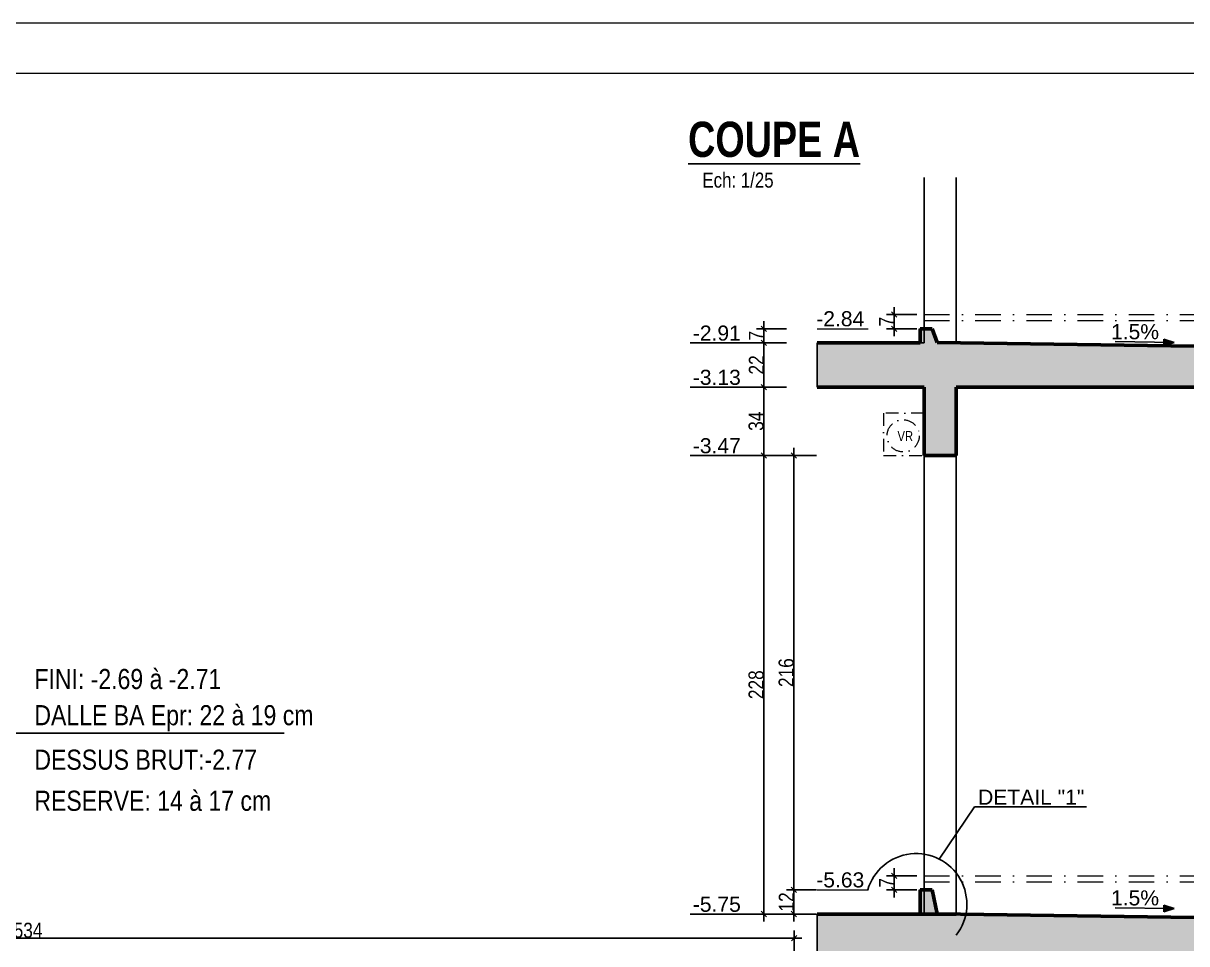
# Model space of a CAD drawing. Header units: millimetres. Extents: x -1921 to 5237, y 0 to 8595.
# Drawn here: x 1088 to 2245, y 7680 to 8595 of the extents above; entities that cross this region are included whole.
import ezdxf
from ezdxf.enums import TextEntityAlignment as Align

# ---------------------------------------------------------------- set-up
doc = ezdxf.new("R2010")
doc.units = ezdxf.units.MM
doc.linetypes.add('CACHEX2', pattern=[19.05, 12.7, -6.35])
doc.linetypes.add('TIRETPTX2', pattern=[50.8, 25.4, -12.7, 0, -12.7])
for name, color, linetype, lineweight in [('01_Cad_1_', 5, 'Continuous', 9), ('01_murs_coup', 5, 'Continuous', 60), ('01_tram_axes', 2, 'TIRETPTX2', 9)]:
    doc.layers.add(name, color=color, linetype=linetype, lineweight=lineweight)
for name, color, linetype in [('01_cote_gen', 4, 'Continuous'), ('01_linteaux', 2, 'Continuous'), ('01_poch_BN', 9, 'Continuous'), ('01_poch_murs', 253, 'Continuous'), ('01_texte', 230, 'Continuous'), ('AA_COTES', 2, 'Continuous')]:
    doc.layers.add(name, color=color, linetype=linetype)
doc.styles.add('ARIAL', font='arial.ttf')
doc.styles.add('ARIAL NA', font='ARIALN.TTF')
doc.styles.add('impact', font='impact.ttf')
doc.styles.add('MATTE_TXT', font='arial.ttf')
doc.styles.add('STYLE2', font='ARIALN.TTF')
doc.dimstyles.new('JB25', dxfattribs={"dimscale": 0.1, "dimtxt": 150, "dimasz": 15, "dimexe": 0.1, "dimexo": 0.1, "dimgap": 0.09, "dimtad": 1, "dimdec": 1, "dimlfac": 0.5, "dimdsep": 46, "dimtxsty": 'STYLE2', "dimblk1": 'BOND_G', "dimblk2": 'BOND_D', "dimsah": 1, "dimcen": 1.5, "dimdle": 0.01, "dimse1": 1, "dimse2": 1, "dimclrd": 4, "dimclre": 2, "dimclrt": 6, "dimazin": 2, "dimtfac": 2.333333, "dimtdec": 1, "dimtix": 1, "dimtmove": 2, "dimatfit": 3, "dimldrblk": 'BOND_G', "dimfxl": 1, "dimtolj": 1, "dimtzin": 0, "dimarcsym": 0})
doc.dimstyles.new('JB50', dxfattribs={"dimscale": 0.1, "dimtxt": 150, "dimasz": 15, "dimexe": 0.1, "dimexo": 0.1, "dimgap": 0.09, "dimtad": 1, "dimdec": 1, "dimdsep": 46, "dimtxsty": 'STYLE2', "dimblk1": 'BOND_G', "dimblk2": 'BOND_D', "dimsah": 1, "dimcen": 1.5, "dimdle": 0.01, "dimse1": 1, "dimse2": 1, "dimclrd": 4, "dimclre": 2, "dimclrt": 6, "dimazin": 2, "dimtfac": 2.333333, "dimtdec": 1, "dimtix": 1, "dimtmove": 2, "dimatfit": 3, "dimldrblk": 'BOND_G', "dimfxl": 1, "dimtolj": 1, "dimtzin": 0, "dimarcsym": 0})

# ---------------------------------------------------------------- blocks, each defined once
blk = doc.blocks.new('BOND_G')
at = {"layer": 'AA_COTES', "color": 0}
for p, q in [((0, -5), (0, 15)), ((5, 0), (-5, 0)), ((1.77, 1.77), (-1.77, -1.77))]:
    blk.add_line(p, q, dxfattribs=at)
blk = doc.blocks.new('BOND_D')
at = {"layer": 'AA_COTES', "color": 0}
for p, q in [((5, 0), (-5, 0)), ((-1.77, -1.77), (1.77, 1.77)), ((0, 5), (0, -15))]:
    blk.add_line(p, q, dxfattribs=at)
blk = doc.blocks.new('*D14')
at = {"layer": '01_linteaux', "color": 4, "lineweight": -2, "transparency": 16777216}
blk.add_line((322.4, 7685.6), (1853.4, 7685.6), dxfattribs=at)
at = {"layer": 'DEFPOINTS', "color": 0}
for p in [(1854.9, 7685.6), (320.9, 7551.7), (1854.9, 7547.2)]:
    blk.add_point(p, dxfattribs=at)
at = {"layer": '01_linteaux', "color": 4, "lineweight": -2, "transparency": 16777216, "xscale": 1.5, "yscale": 1.5, "zscale": 1.5, "rotation": 180}
blk.add_blockref('BOND_G', (320.9, 7685.6), dxfattribs=at)
at = {"layer": '01_linteaux', "color": 4, "lineweight": -2, "transparency": 16777216, "xscale": 1.5, "yscale": 1.5, "zscale": 1.5}
blk.add_blockref('BOND_D', (1854.9, 7685.6), dxfattribs=at)
at = {"layer": '01_linteaux', "color": 6, "transparency": 16777216, "insert": (1087.9, 7693.3), "char_height": 15, "attachment_point": 5, "style": 'STYLE2'}
blk.add_mtext('\\A1;1534', dxfattribs=at)
blk = doc.blocks.new('*D469')
at = {"layer": '01_cote_gen', "color": 4, "lineweight": -2, "ltscale": 2, "transparency": 16777216}
blk.add_line((1854.6, 7711.1), (1854.6, 7732.1), dxfattribs=at)
at = {"layer": 'DEFPOINTS', "color": 0, "ltscale": 2}
for p in [(1854.6, 7733.6), (1893.1, 7733.6), (1906.5, 7709.6)]:
    blk.add_point(p, dxfattribs=at)
at = {"layer": '01_cote_gen', "color": 4, "lineweight": -2, "ltscale": 2, "transparency": 16777216, "xscale": 1.5, "yscale": 1.5, "zscale": 1.5}
for name, p, rotation in [('BOND_D', (1854.6, 7733.6), 90), ('BOND_G', (1854.6, 7709.6), 270)]:
    blk.add_blockref(name, p, dxfattribs=dict(at, rotation=rotation))
at = {"layer": '01_cote_gen', "color": 6, "ltscale": 2, "transparency": 16777216, "insert": (1847, 7721.6), "char_height": 15, "attachment_point": 5, "rotation": 90, "style": 'STYLE2'}
blk.add_mtext('\\A1;12', dxfattribs=at)
blk = doc.blocks.new('*D470')
at = {"layer": '01_cote_gen', "color": 4, "lineweight": -2, "ltscale": 2, "transparency": 16777216}
blk.add_line((1824.7, 8167.1), (1824.7, 8232.1), dxfattribs=at)
at = {"layer": 'DEFPOINTS', "color": 0, "ltscale": 2}
for p in [(1824.7, 8233.6), (1888.2, 8233.6), (1874.9, 8165.6)]:
    blk.add_point(p, dxfattribs=at)
at = {"layer": '01_cote_gen', "color": 4, "lineweight": -2, "ltscale": 2, "transparency": 16777216, "xscale": 1.5, "yscale": 1.5, "zscale": 1.5}
for name, p, rotation in [('BOND_D', (1824.7, 8233.6), 90), ('BOND_G', (1824.7, 8165.6), 270)]:
    blk.add_blockref(name, p, dxfattribs=dict(at, rotation=rotation))
at = {"layer": '01_cote_gen', "color": 6, "ltscale": 2, "transparency": 16777216, "insert": (1817, 8199.6), "char_height": 15, "attachment_point": 5, "rotation": 90, "style": 'STYLE2'}
blk.add_mtext('\\A1;34', dxfattribs=at)
blk = doc.blocks.new('*D471')
at = {"layer": '01_cote_gen', "color": 4, "lineweight": -2, "ltscale": 2, "transparency": 16777216}
blk.add_line((1824.7, 8235.1), (1824.7, 8276.1), dxfattribs=at)
at = {"layer": 'DEFPOINTS', "color": 0, "ltscale": 2}
for p in [(1824.7, 8277.6), (1915.1, 8277.6), (1915.1, 8233.6)]:
    blk.add_point(p, dxfattribs=at)
at = {"layer": '01_cote_gen', "color": 4, "lineweight": -2, "ltscale": 2, "transparency": 16777216, "xscale": 1.5, "yscale": 1.5, "zscale": 1.5}
for name, p, rotation in [('BOND_D', (1824.7, 8277.6), 90), ('BOND_G', (1824.7, 8233.6), 270)]:
    blk.add_blockref(name, p, dxfattribs=dict(at, rotation=rotation))
at = {"layer": '01_cote_gen', "color": 6, "ltscale": 2, "transparency": 16777216, "insert": (1817.2, 8255.6), "char_height": 15, "attachment_point": 5, "rotation": 90, "style": 'STYLE2'}
blk.add_mtext('\\A1;22', dxfattribs=at)
blk = doc.blocks.new('*D472')
at = {"layer": '01_cote_gen', "color": 4, "lineweight": -2, "ltscale": 2, "transparency": 16777216}
blk.add_line((1824.7, 7711.1), (1824.7, 8164.1), dxfattribs=at)
at = {"layer": 'DEFPOINTS', "color": 0, "ltscale": 2}
for p in [(1824.7, 8165.6), (1904.8, 8165.6), (1898.9, 7709.6)]:
    blk.add_point(p, dxfattribs=at)
at = {"layer": '01_cote_gen', "color": 4, "lineweight": -2, "ltscale": 2, "transparency": 16777216, "xscale": 1.5, "yscale": 1.5, "zscale": 1.5}
for name, p, rotation in [('BOND_D', (1824.7, 8165.6), 90), ('BOND_G', (1824.7, 7709.6), 270)]:
    blk.add_blockref(name, p, dxfattribs=dict(at, rotation=rotation))
at = {"layer": '01_cote_gen', "color": 6, "ltscale": 2, "transparency": 16777216, "insert": (1817, 7937.6), "char_height": 15, "attachment_point": 5, "rotation": 90, "style": 'STYLE2'}
blk.add_mtext('\\A1;228', dxfattribs=at)
blk = doc.blocks.new('*D473')
at = {"layer": '01_cote_gen', "color": 4, "lineweight": -2, "ltscale": 2, "transparency": 16777216}
blk.add_line((1824.7, 8279.1), (1824.7, 8290.1), dxfattribs=at)
at = {"layer": 'DEFPOINTS', "color": 0, "ltscale": 2}
for p in [(1824.7, 8291.6), (1885.9, 8291.6), (1847.2, 8277.6)]:
    blk.add_point(p, dxfattribs=at)
at = {"layer": '01_cote_gen', "color": 4, "lineweight": -2, "ltscale": 2, "transparency": 16777216, "xscale": 1.5, "yscale": 1.5, "zscale": 1.5}
for name, p, rotation in [('BOND_D', (1824.7, 8291.6), 90), ('BOND_G', (1824.7, 8277.6), 270)]:
    blk.add_blockref(name, p, dxfattribs=dict(at, rotation=rotation))
at = {"layer": '01_cote_gen', "color": 6, "ltscale": 2, "transparency": 16777216, "insert": (1817.2, 8284.6), "char_height": 15, "attachment_point": 5, "rotation": 90, "style": 'STYLE2'}
blk.add_mtext('\\A1;7', dxfattribs=at)
blk = doc.blocks.new('*D474')
at = {"layer": '01_cote_gen', "color": 4, "lineweight": -2, "ltscale": 2, "transparency": 16777216}
blk.add_line((1954.2, 8293.1), (1954.2, 8304.1), dxfattribs=at)
at = {"layer": 'DEFPOINTS', "color": 0, "ltscale": 2}
for p in [(1954.2, 8305.6), (1984, 8305.6), (1971.4, 8291.6)]:
    blk.add_point(p, dxfattribs=at)
at = {"layer": '01_cote_gen', "color": 4, "lineweight": -2, "ltscale": 2, "transparency": 16777216, "xscale": 1.5, "yscale": 1.5, "zscale": 1.5}
for name, p, rotation in [('BOND_D', (1954.2, 8305.6), 90), ('BOND_G', (1954.2, 8291.6), 270)]:
    blk.add_blockref(name, p, dxfattribs=dict(at, rotation=rotation))
at = {"layer": '01_cote_gen', "color": 6, "ltscale": 2, "transparency": 16777216, "insert": (1946.7, 8298.6), "char_height": 15, "attachment_point": 5, "rotation": 90, "style": 'STYLE2'}
blk.add_mtext('\\A1;7', dxfattribs=at)
blk = doc.blocks.new('*D475')
at = {"layer": '01_cote_gen', "color": 4, "lineweight": -2, "ltscale": 2, "transparency": 16777216}
blk.add_line((2472.1, 8276.1), (2472.1, 8273.1), dxfattribs=at)
at = {"layer": 'DEFPOINTS', "color": 0, "ltscale": 2}
for p in [(2016, 8277.6), (2424, 8271.6), (2472.1, 8271.6)]:
    blk.add_point(p, dxfattribs=at)
at = {"layer": '01_cote_gen', "color": 4, "lineweight": -2, "ltscale": 2, "transparency": 16777216, "xscale": 1.5, "yscale": 1.5, "zscale": 1.5}
for name, p, rotation in [('BOND_G', (2472.1, 8277.6), 90), ('BOND_D', (2472.1, 8271.6), 270)]:
    blk.add_blockref(name, p, dxfattribs=dict(at, rotation=rotation))
at = {"layer": '01_cote_gen', "color": 6, "ltscale": 2, "transparency": 16777216, "insert": (2464.5, 8283.7), "char_height": 15, "attachment_point": 5, "rotation": 90, "style": 'STYLE2'}
blk.add_mtext('\\A1;3', dxfattribs=at)
blk = doc.blocks.new('*D477')
at = {"layer": '01_cote_gen', "color": 4, "lineweight": -2, "ltscale": 2, "transparency": 16777216}
blk.add_line((1854.6, 7735.1), (1854.6, 8164.1), dxfattribs=at)
at = {"layer": 'DEFPOINTS', "color": 0, "ltscale": 2}
for p in [(1847.2, 8165.6), (1854.6, 8165.6), (1862.1, 7733.6)]:
    blk.add_point(p, dxfattribs=at)
at = {"layer": '01_cote_gen', "color": 4, "lineweight": -2, "ltscale": 2, "transparency": 16777216, "xscale": 1.5, "yscale": 1.5, "zscale": 1.5}
for name, p, rotation in [('BOND_D', (1854.6, 8165.6), 90), ('BOND_G', (1854.6, 7733.6), 270)]:
    blk.add_blockref(name, p, dxfattribs=dict(at, rotation=rotation))
at = {"layer": '01_cote_gen', "color": 6, "ltscale": 2, "transparency": 16777216, "insert": (1846.9, 7949.6), "char_height": 15, "attachment_point": 5, "rotation": 90, "style": 'STYLE2'}
blk.add_mtext('\\A1;216', dxfattribs=at)
blk = doc.blocks.new('*D478')
at = {"layer": '01_cote_gen', "color": 4, "lineweight": -2, "ltscale": 2, "transparency": 16777216}
blk.add_line((1954.2, 7735.1), (1954.2, 7746.1), dxfattribs=at)
at = {"layer": 'DEFPOINTS', "color": 0, "ltscale": 2}
for p in [(1954.2, 7747.6), (1984, 7747.6), (1971.4, 7733.6)]:
    blk.add_point(p, dxfattribs=at)
at = {"layer": '01_cote_gen', "color": 4, "lineweight": -2, "ltscale": 2, "transparency": 16777216, "xscale": 1.5, "yscale": 1.5, "zscale": 1.5}
for name, p, rotation in [('BOND_D', (1954.2, 7747.6), 90), ('BOND_G', (1954.2, 7733.6), 270)]:
    blk.add_blockref(name, p, dxfattribs=dict(at, rotation=rotation))
at = {"layer": '01_cote_gen', "color": 6, "ltscale": 2, "transparency": 16777216, "insert": (1946.7, 7740.6), "char_height": 15, "attachment_point": 5, "rotation": 90, "style": 'STYLE2'}
blk.add_mtext('\\A1;7', dxfattribs=at)
blk = doc.blocks.new('*D479')
at = {"layer": '01_cote_gen', "color": 4, "lineweight": -2, "ltscale": 2, "transparency": 16777216}
blk.add_line((2472.1, 7708.1), (2472.1, 7705.1), dxfattribs=at)
at = {"layer": 'DEFPOINTS', "color": 0, "ltscale": 2}
for p in [(2016, 7709.6), (2424, 7703.6), (2472.1, 7703.6)]:
    blk.add_point(p, dxfattribs=at)
at = {"layer": '01_cote_gen', "color": 4, "lineweight": -2, "ltscale": 2, "transparency": 16777216, "xscale": 1.5, "yscale": 1.5, "zscale": 1.5}
for name, p, rotation in [('BOND_G', (2472.1, 7709.6), 90), ('BOND_D', (2472.1, 7703.6), 270)]:
    blk.add_blockref(name, p, dxfattribs=dict(at, rotation=rotation))
at = {"layer": '01_cote_gen', "color": 6, "ltscale": 2, "transparency": 16777216, "insert": (2464.5, 7715.7), "char_height": 15, "attachment_point": 5, "rotation": 90, "style": 'STYLE2'}
blk.add_mtext('\\A1;3', dxfattribs=at)

msp = doc.modelspace()

# ---------------------------------------------------------------- hatches: boundary and pattern name
at = {"layer": '01_poch_murs'}
h = msp.add_hatch(color=256, dxfattribs=at)
h.dxf.hatch_style = 1
h.paths.add_polyline_path([(2424.03, 8271.6), (1996.97, 8277.88), (1992.03, 8291.6), (1980.03, 8291.6), (1980.03, 8277.6), (1877.55, 8277.6), (1877.55, 8233.6), (1984.03, 8233.6), (1984.03, 8165.6), (2016.03, 8165.6), (2016.03, 8233.6), (2414.03, 8233.6, -0.4142136), (2418.03, 8237.6), (2418.03, 8233.6), (2424.03, 8233.6)])
h.paths.add_polyline_path([(2424.03, 7703.6), (2016.03, 7709.6), (1877.55, 7709.6), (1877.55, 7665.6), (1984.03, 7665.6), (1984.03, 7643.6), (2016.03, 7643.6), (2016.03, 7665.6), (2414.03, 7665.6, -0.4142136), (2418.03, 7669.6), (2418.03, 7665.6), (2424.03, 7665.6)])
h.paths.add_polyline_path([(1992.03, 7733.6), (1980.03, 7733.6), (1980.03, 7709.6), (1997.03, 7709.6)])

# ---------------------------------------------------------------- linework, layer by layer
at = {"layer": '01_Cad_1_'}
msp.add_line((5237.34, 8595.31), (-702.66, 8595.31), dxfattribs=at)
at = {"layer": '01_Cad_1_', "color": 2}
msp.add_line((5187.34, 8545.31), (-652.66, 8545.31), dxfattribs=at)
at = {"layer": '01_linteaux'}
for p, q in [((1984.03, 8291.6), (1984.03, 8441.81)), ((2016.03, 8277.6), (2016.03, 8441.81)), ((1980.03, 8277.6), (1984.03, 8277.6)), ((1984.03, 8165.6), (1984.03, 7733.6)), ((2016.03, 8165.6), (2016.03, 7709.6)), ((1980.03, 7709.6), (1984.03, 7709.6))]:
    msp.add_line(p, q, dxfattribs=at)
at = {"layer": '01_linteaux', "linetype": 'CACHEX2', "ltscale": 2}
for p, q in [((1984.03, 8291.6), (1984.03, 8277.6)), ((1984.03, 7733.6), (1984.03, 7709.6))]:
    msp.add_line(p, q, dxfattribs=at)
at = {"layer": '01_murs_coup'}
for p, q in [((1980.03, 8291.6), (1980.03, 8277.6)), ((1980.03, 8291.6), (1992.03, 8291.6)), ((1992.03, 8291.6), (1996.97, 8277.88)), ((1877.55, 8277.6), (1980.03, 8277.6)), ((1996.97, 8277.88), (2424.03, 8271.6)), ((1877.55, 8233.6), (1984.03, 8233.6)), ((1984.03, 8233.6), (1984.03, 8165.6)), ((2016.03, 8233.6), (2414.03, 8233.6)), ((2016.03, 8233.6), (2016.03, 8165.6)), ((1984.03, 8165.6), (2016.03, 8165.6)), ((1980.03, 7733.6), (1980.03, 7709.6)), ((1980.03, 7733.6), (1992.03, 7733.6)), ((1992.03, 7733.6), (1996.97, 7709.88)), ((1877.55, 7709.6), (2016.03, 7709.6)), ((1877.55, 7709.6), (1980.03, 7709.6)), ((1996.97, 7709.88), (2424.03, 7703.6))]:
    msp.add_line(p, q, dxfattribs=at)
at = {"layer": '01_poch_BN', "ltscale": 2}
for p, q in [((1877.55, 8277.6), (1877.55, 8233.6)), ((1877.55, 7709.6), (1877.55, 7665.6))]:
    msp.add_line(p, q, dxfattribs=at)
at = {"layer": '01_texte'}
for p, q in [((1751.43, 8277.6), (1817.2, 8277.6)), ((2174.01, 8278.8), (2232.82, 8277.94)), ((2232.82, 8277.94), (2222.6, 8281.22)), ((2222.6, 8281.22), (2222.6, 8274.65)), ((2232.82, 8277.94), (2222.6, 8274.65)), ((1751.43, 8233.6), (1817.2, 8233.6)), ((1751.43, 8165.6), (1817.2, 8165.6)), ((992.46, 7889.31), (1347.41, 7889.31)), ((1999.12, 7764.27), (2034.31, 7816.2)), ((2034.31, 7816.2), (2145.61, 7816.2)), ((1751.43, 7709.6), (1817.2, 7709.6)), ((2174.01, 7715.8), (2232.82, 7714.94)), ((2232.82, 7714.94), (2222.6, 7718.22)), ((2222.6, 7718.22), (2222.6, 7711.65)), ((2232.82, 7714.94), (2222.6, 7711.65))]:
    msp.add_line(p, q, dxfattribs=at)
msp.add_arc((1976.27, 7719.43), 50.32, 322.32435, 163.67277, dxfattribs=at)
for points in [[(2222.6, 8281.22), (2232.82, 8277.94), (2222.6, 8274.65)], [(2222.6, 7718.22), (2232.82, 7714.94), (2222.6, 7711.65)]]:
    msp.add_solid(points, dxfattribs=at)
at = {"layer": '01_tram_axes'}
for p, q in [((1984.03, 8305.6), (2424.03, 8305.6)), ((1984.03, 8299.6), (2424.03, 8299.6)), ((1984.03, 7747.6), (2424.03, 7747.6)), ((1984.03, 7741.6), (2424.03, 7741.6))]:
    msp.add_line(p, q, dxfattribs=at)
at = {"layer": '01_tram_axes', "ltscale": 2}
for p, q in [((1984.03, 8305.6), (1984.03, 8299.6)), ((1877.55, 8291.6), (1980.03, 8291.6)), ((1984.03, 7747.6), (1984.03, 7741.6)), ((1877.55, 7733.6), (1984.03, 7733.6)), ((1877.55, 7733.6), (1980.03, 7733.6))]:
    msp.add_line(p, q, dxfattribs=at)
at = {"layer": '01_tram_axes', "ltscale": 0.5}
for p, q in [((1943.68, 8207.59), (1943.68, 8165.6)), ((1984.03, 8207.59), (1943.68, 8207.59)), ((1943.68, 8165.6), (1984.03, 8165.6))]:
    msp.add_line(p, q, dxfattribs=at)
msp.add_circle((1963.2, 8185.05), 16, dxfattribs=at)

# ---------------------------------------------------------------- texts
at = {"layer": '01_texte', "style": 'impact'}
msp.add_text('%%UCOUPE A', height=35, dxfattribs=at).set_placement((1834.79, 8451.92), align=Align.BOTTOM_CENTER)
at = {"layer": '01_texte', "style": 'MATTE_TXT', "width": 0.8}
for s, height, p in [('Ech: 1/25', 15, (1798.91, 8427.36)), ('VR', 10, (1965.32, 8176.81))]:
    msp.add_text(s, height=height, dxfattribs=at).set_placement(p, align=Align.BOTTOM_CENTER)
at = {"layer": '01_texte'}
for s, height, style, p in [('-2.84', 15, 'ARIAL', (1876.76, 8294.03)), ('-2.91', 15, 'ARIAL', (1753.98, 8279.76)), ('1.5%%%', 15, 'ARIAL', (2170.01, 8281.13)), ('-3.13', 15, 'ARIAL', (1753.98, 8235.76)), ('-3.47', 15, 'ARIAL', (1753.98, 8167.76)), ('FINI: -2.69 à -2.71', 20, 'ARIAL NA', (1098.98, 7933.26)), ('DALLE BA Epr: 22 à 19 cm', 20, 'ARIAL NA', (1098.98, 7897.29)), ('DESSUS BRUT:-2.77', 20, 'ARIAL NA', (1098.98, 7853.05)), ('RESERVE: 14 à 17 cm', 20, 'ARIAL NA', (1098.98, 7812.21)), ('DETAIL "1"', 15, 'ARIAL', (2037.76, 7818.29)), ('-5.63', 15, 'ARIAL', (1876.76, 7736.03)), ('1.5%%%', 15, 'ARIAL', (2170.01, 7718.13)), ('-5.75', 15, 'ARIAL', (1753.98, 7711.76))]:
    msp.add_text(s, height=height, dxfattribs=dict(at, style=style)).set_placement(p)

# ---------------------------------------------------------------- dimensions: what is measured, and where the dimension line sits
at = {"layer": '01_cote_gen', "ltscale": 2}
for base, p1, p2, picture, middle in [((1954.17, 8305.6), (1971.43, 8291.6), (1984.03, 8305.6), '*D474', (1946.66, 8298.6)), ((1824.7, 8291.6), (1847.2, 8277.6), (1885.87, 8291.6), '*D473', (1817.2, 8284.6)), ((1824.7, 8277.6), (1915.09, 8233.6), (1915.09, 8277.6), '*D471', (1817.16, 8255.6)), ((1824.7, 8233.6), (1874.95, 8165.6), (1888.24, 8233.6), '*D470', (1817.04, 8199.6)), ((1824.7, 8165.6), (1898.95, 7709.6), (1904.8, 8165.6), '*D472', (1817.04, 7937.6)), ((1854.58, 8165.6), (1862.08, 7733.6), (1847.2, 8165.6), '*D477', (1846.91, 7949.6)), ((1954.17, 7747.6), (1971.43, 7733.6), (1984.03, 7747.6), '*D478', (1946.66, 7740.6)), ((1854.58, 7733.6), (1906.48, 7709.6), (1893.06, 7733.6), '*D469', (1847.04, 7721.6))]:
    dim = msp.add_linear_dim(base=base, p1=p1, p2=p2, angle=90, dimstyle='JB25', dxfattribs=at)
    dim.commit()
    dim.dimension.update_dxf_attribs({"geometry": picture, "text_midpoint": middle})
for base, p1, p2, picture, middle in [((2472.14, 8271.6), (2016.03, 8277.6), (2424.03, 8271.6), '*D475', (2464.47, 8283.68)), ((2472.14, 7703.6), (2016.03, 7709.6), (2424.03, 7703.6), '*D479', (2464.47, 7715.68))]:
    dim = msp.add_linear_dim(base=base, p1=p1, p2=p2, angle=90, dimstyle='JB25', dxfattribs=at)
    dim.commit()
    dim.dimension.update_dxf_attribs({"geometry": picture, "text_midpoint": middle, "dimtype": 160})
at = {"layer": '01_linteaux'}
dim = msp.add_linear_dim(base=(1854.92, 7685.63), p1=(320.92, 7551.67), p2=(1854.92, 7547.18), dimstyle='JB50', dxfattribs=at)
dim.commit()
dim.dimension.update_dxf_attribs({"geometry": '*D14', "text_midpoint": (1087.92, 7693.3)})

doc.saveas('drawing.dxf')
